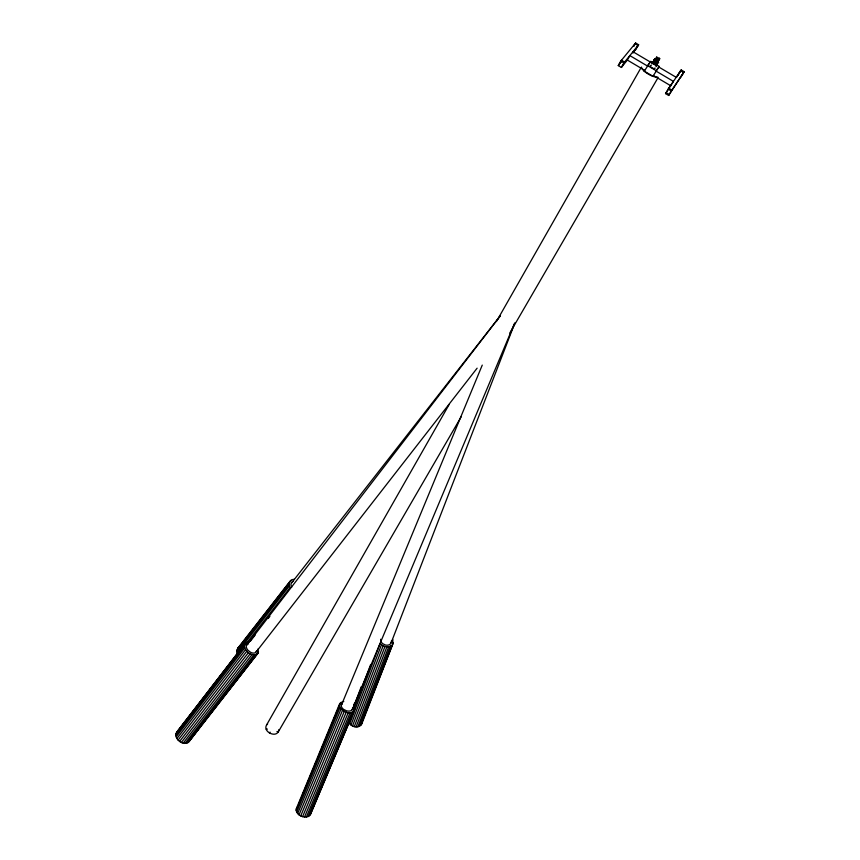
<?xml version="1.0" encoding="UTF-8"?>
<svg xmlns="http://www.w3.org/2000/svg" width="860" height="860" viewBox="0 0 860 860"><rect width="100%" height="100%" fill="white"/><g stroke="black" fill="none" stroke-linecap="round" stroke-linejoin="round"><path stroke-width="1.29" d="M348.859 722.25C350.74 726.571 357.007 728.57 360.727 725.388L392.794 644.097L392.837 639.517M248.992 641.947L244.95 643.495L176.612 732.333C173.139 738.837 183.825 747.028 189.028 741.632L257.957 653.278L258.15 648.859M257.957 653.278C252.56 658.169 242.036 650.009 244.95 643.495M278.748 729.764C277.866 738.912 262.214 732.258 266.622 724.905L449.242 404.35M245.078 645.043L290.067 587.702C287.692 584.37 289.852 579.103 294.195 579.285M237.715 654.417L236.844 651.149L237.79 648.225L289.981 581.317M659.684 58.792L657.782 58.502L656.61 57.147L659.684 58.792L655.965 64.844L652.665 62.694L654.696 59.06L656.481 59.329L658.459 61.071L656.137 60.716L654.696 59.06M297.582 806.745C291.916 813.463 305.891 821.053 310.342 814.657L354.191 710.51L353.954 706.383M482.256 365.113L341.334 705.329A5.794 3.666 22.9 0 0 343.677 709.425L346.429 710.758A6.031 3.816 22.9 0 0 351.589 710.306L352.611 708.651A5.794 3.666 22.9 0 0 352.546 707.619M360.727 725.388L362.178 722.755M380.711 639.249A5.676 4.354 21.3 0 0 382.711 643.667L385.269 644.957A5.439 4.182 21.3 0 0 390.268 644.086L391.354 642.151A5.676 4.354 21.3 0 0 391.364 641.001M310.342 814.657L354.632 709.263M343.774 701.427C331.734 704.404 348.655 718.326 354.191 710.51M353.707 705.329L354.653 702.813M353.654 706.866L361.221 686.774M350.289 718.476L352.654 712.198M354.073 708.436L370.671 664.49M349.719 723.722L380.131 643.398C382.85 646.698 388.29 648.117 391.816 645.301M350.955 725.012L381.464 644.731M352.492 726.023L383.119 645.795M354.234 726.7L384.968 646.505M356.051 726.969L386.903 646.817M357.814 726.84L388.774 646.72M390.977 643.205L515.011 322.65M359.415 726.291L390.451 646.193M361.673 724.184L393.3 642.657M296.13 809.142L339.764 703.458M299.119 803.025L300.667 799.305M301.688 796.822L317.093 759.573M318.114 757.09L324.79 740.944M325.822 738.461L327.359 734.741M328.391 732.258L335.067 716.122M336.088 713.639L340.71 702.459M296.141 810.614L339.356 706.114M296.657 812.13L339.947 707.587M297.635 813.582L341.022 709.027M299.022 814.882L342.506 710.317M300.721 815.925L344.29 711.381M302.591 816.645L346.257 712.144M304.526 817L348.279 712.553M306.386 816.957L350.192 712.585M352.277 709.564L514.355 323.725M308.052 816.538L351.89 712.23M312.352 808.153L313.911 804.433M314.954 801.961L316.523 798.241M317.566 795.769L319.125 792.049M320.167 789.577L321.726 785.868M330.584 764.809L332.669 759.864M334.239 756.144L335.282 753.672M337.356 748.716L338.926 744.996M339.969 742.524L341.527 738.804M349.343 720.239L350.912 716.52M351.944 714.047L354.556 707.855M309.396 815.753L353.256 711.532M500.154 316.039L246.347 645.742A6.02 3.827 37.5 0 0 248.142 650.439L250.582 652.288A5.773 3.676 37.5 0 0 255.441 652.622L256.549 651.02M189.028 741.632L200.294 726.646M499.95 316.254L291.121 583.542A5.429 4.192 38 0 0 291.68 587.176M632.971 51.75L650.289 61.995L647.311 65.93L629.853 55.599L627.349 60.071L621.382 67.445L618.265 65.597L620.791 61.06L635.626 43L638.625 44.774L633.014 53.062M618.963 64.736L621.49 60.221L624.607 62.071L622.081 66.585M621.382 67.445L623.919 62.92L638.625 44.774M633.766 45.956L634.992 43.763L638.012 45.548L635.54 49.934M633.777 46.29L635.626 43M496.392 321.586L641.162 67.467M644.344 71.068L650.708 61.318L652.837 62.586M652.665 62.694L654.868 58.942M652.751 62.941L655.159 58.921M652.955 63.231L654.944 59.781M653.557 62.425L656.75 57.05M653.278 63.543L655.255 60.092M655.32 59.781L656.642 57.491M655.492 60.028L656.803 57.727M653.686 63.866L657.072 57.996M654.148 64.177L656.137 60.716M656.47 60.802L657.782 58.502M654.643 64.435L656.632 60.985M656.868 61.017L658.19 58.716M655.137 64.65L657.126 61.2M657.212 61.533L659.19 58.093M655.589 64.779L658.964 59.007M659.448 58.351L657.534 62.468M655.965 64.844L659.62 58.598M657.104 65.102L659.233 66.37L653.009 76.196M278.006 732.376L461.261 416.659M509.776 333.089L657.997 77.733M665.554 93.6L668.79 88.236L671.896 90.074L668.65 95.449L665.554 93.6L673.423 81.388L655.922 71.025L658.824 67.048L676.175 77.314M678.045 75.121L680.604 70.778L683.603 72.552L681.034 76.884M668.65 95.449L684.162 71.713L681.174 69.939L676.562 77.314M269.502 733L270.061 732.139M684.162 71.713L671.294 90.977L668.188 89.128L681.174 69.939M653.138 76.389L644.022 70.993M245.949 642.571L176.612 732.333M175.988 733.644L244.391 644.753M181.481 727.571L183.105 725.453M245.702 644.151L247.325 642.044M175.838 735.171L244.304 646.258M176.16 736.837L244.713 647.913M176.934 738.504L245.573 649.601M178.106 740.084L246.841 651.203M179.611 741.449L248.422 652.633M181.331 742.503L250.217 653.761M183.158 743.191L252.098 654.524M237.102 649.59L291.078 580.242M246.798 638.088L248.432 635.991M250.066 633.906L251.7 631.821M262.311 618.222L263.945 616.136M184.964 743.448L253.936 654.868M256.162 651.945L477.117 368.188M186.62 743.255L255.603 654.761M201.928 724.539L218.322 703.523M219.966 701.416L233.909 683.549M235.543 681.442L251.948 660.426M253.582 658.319L258.505 652.009M188.007 742.632L256.968 654.224M236.844 651.149L289.067 584.295M237.059 652.794L289.336 586.004M250.238 641.334L255.162 635.078M268.266 618.426L269.9 616.341M618.265 65.597L621.511 61.63M341.667 704.415L342.366 703.673M237.79 648.225L238.876 647.161M291.626 582.542L292.421 581.758A5.665 4.375 38 0 1 293.475 581.242M266.622 724.905L267.611 723.948M246.755 644.828L247.476 644.162A5.773 3.676 37.5 0 1 248.465 643.774M656.255 64.812L656.18 63.984M266.234 729.205L267.428 729.087M647.494 65.575L656.105 70.67M627.349 60.071L644.763 70.38M653.353 75.465L670.821 85.806M620.791 61.06L623.919 62.92M666.156 92.697L669.263 94.535M276.952 731.495L278.092 732.193M657.803 77.045A9.89 3.268 29.9 0 1 654.6 76.83L652.493 76.153A9.89 3.268 29.9 0 1 641.506 67.112M656.513 65.758A2.773 0.903 29.9 0 1 655.976 66.489M651.848 64.048A2.773 0.903 29.9 0 1 652.396 63.317M657.287 61.146A2.773 0.903 29.9 0 1 658.588 62.791A2.773 0.903 29.9 0 1 656.879 62.812M654.084 60.995A2.773 0.903 29.9 0 1 654.847 59.974M654.944 67.897A2.784 0.914 29.9 0 1 653.525 68.467A2.784 0.914 29.9 0 1 650.407 66.435A2.784 0.914 29.9 0 1 651.289 65.521M656.653 64.091A2.784 0.903 29.9 0 1 655.696 65.081A2.784 0.903 29.9 0 1 652.299 62.866A2.784 0.903 29.9 0 1 653.847 62.264"/></g></svg>
